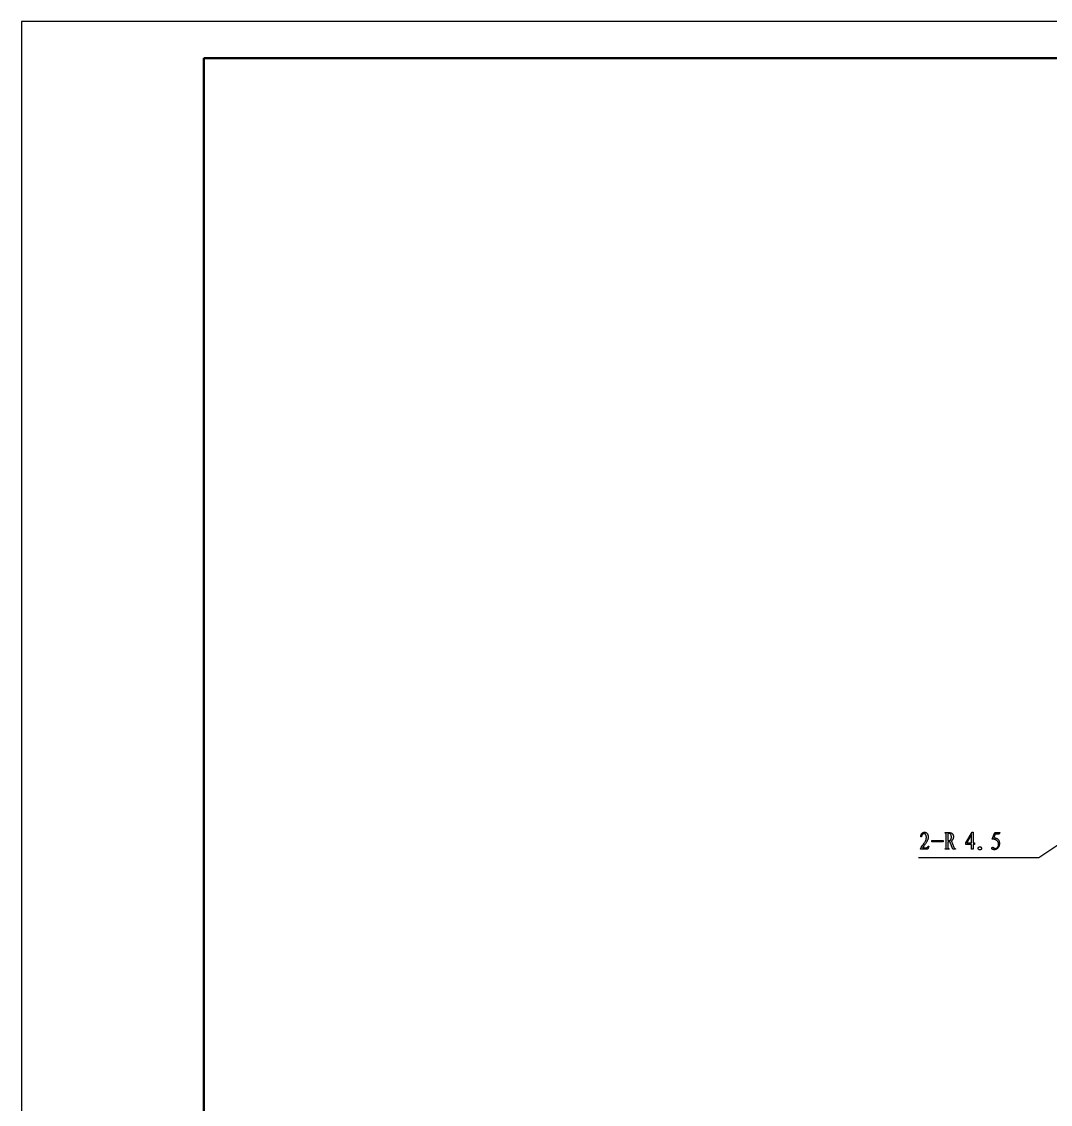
# Model space of a CAD drawing. Extents: x 0 to 420, y 0 to 297.
# Drawn here: x 0 to 141.1, y 148.5 to 297 of the extents above; entities that cross this region are included whole.
import ezdxf

# ---------------------------------------------------------------- set-up
doc = ezdxf.new("R2010")
doc.units = 0

msp = doc.modelspace()

# ---------------------------------------------------------------- linework, layer by layer
at = {"color": 7, "lineweight": 25}
for p, q in [((420, 297), (0, 297)), ((0, 297), (0, 0))]:
    msp.add_line(p, q, dxfattribs=at)
at = {"color": 7, "lineweight": 50}
for p, q in [((415, 292), (25, 292)), ((25, 292), (25, 5))]:
    msp.add_line(p, q, dxfattribs=at)
at = {"color": 5, "lineweight": 25}
msp.add_line((161.34, 196.82), (139.48, 182.33), dxfattribs=at)
at = {"color": 5, "lineweight": 25, "ltscale": 0.4125}
msp.add_line((139.48, 182.33), (122.98, 182.33), dxfattribs=at)
at = {"color": 5, "lineweight": 25}
for points in [[(123.55, 183.69), (124.08, 183.69), (124.11, 183.7), (124.14, 183.71), (124.16, 183.72), (124.19, 183.74), (124.21, 183.76), (124.24, 183.78), (124.26, 183.8), (124.28, 183.83), (124.31, 183.85), (124.33, 183.89), (124.41, 183.89), (124.27, 183.48), (123.25, 183.48), (123.25, 183.56), (123.36, 183.71), (123.46, 183.85), (123.55, 183.98), (123.64, 184.1), (123.71, 184.21), (123.78, 184.31), (123.83, 184.4), (123.88, 184.48), (123.92, 184.54), (123.95, 184.6), (123.97, 184.65), (123.99, 184.7), (124.01, 184.74), (124.03, 184.79), (124.04, 184.84), (124.05, 184.89), (124.06, 184.94), (124.06, 184.99), (124.07, 185.03), (124.07, 185.08), (124.07, 185.13), (124.07, 185.17), (124.06, 185.22), (124.06, 185.26), (124.05, 185.3), (124.04, 185.34), (124.04, 185.37), (124.03, 185.41), (124.01, 185.44), (124, 185.47), (123.99, 185.5), (123.97, 185.53), (123.95, 185.55), (123.93, 185.57), (123.91, 185.58), (123.88, 185.6), (123.85, 185.61), (123.82, 185.62), (123.79, 185.62), (123.75, 185.62), (123.72, 185.62), (123.69, 185.62), (123.66, 185.61), (123.63, 185.6), (123.6, 185.59), (123.58, 185.57), (123.55, 185.56), (123.53, 185.53), (123.51, 185.51), (123.5, 185.49), (123.48, 185.46), (123.46, 185.43), (123.45, 185.4), (123.44, 185.37), (123.43, 185.34), (123.42, 185.31), (123.41, 185.27), (123.4, 185.24), (123.39, 185.21), (123.39, 185.17), (123.3, 185.17), (123.31, 185.25), (123.32, 185.31), (123.33, 185.38), (123.35, 185.43), (123.36, 185.49), (123.38, 185.53), (123.39, 185.58), (123.41, 185.61), (123.43, 185.64), (123.45, 185.67), (123.48, 185.69), (123.5, 185.71), (123.52, 185.73), (123.54, 185.75), (123.57, 185.76), (123.59, 185.78), (123.62, 185.79), (123.64, 185.79), (123.67, 185.8), (123.69, 185.81), (123.72, 185.81), (123.75, 185.81), (123.77, 185.82), (123.8, 185.82), (123.82, 185.82), (123.85, 185.82), (123.87, 185.82), (123.9, 185.81), (123.92, 185.81), (123.95, 185.81), (123.97, 185.8), (124, 185.79), (124.02, 185.78), (124.04, 185.77), (124.07, 185.75), (124.09, 185.73), (124.12, 185.71), (124.14, 185.68), (124.17, 185.65), (124.19, 185.62), (124.22, 185.59), (124.24, 185.55), (124.26, 185.51), (124.27, 185.47), (124.28, 185.42), (124.3, 185.38), (124.3, 185.33), (124.31, 185.27), (124.31, 185.22), (124.32, 185.16), (124.31, 185.1), (124.31, 185.04), (124.3, 184.97), (124.28, 184.91), (124.27, 184.85), (124.25, 184.79), (124.22, 184.72), (124.19, 184.66), (124.16, 184.59), (124.12, 184.53), (124.08, 184.46), (124.04, 184.39), (123.99, 184.32), (123.94, 184.24), (123.88, 184.16), (123.83, 184.07), (123.76, 183.98), (123.7, 183.89), (123.62, 183.79)], [(127.01, 184.47), (127.01, 183.69), (127.02, 183.67), (127.03, 183.65), (127.04, 183.62), (127.05, 183.61), (127.07, 183.59), (127.09, 183.58), (127.11, 183.57), (127.14, 183.56), (127.17, 183.56), (127.2, 183.56), (127.2, 183.48), (126.63, 183.48), (126.63, 183.56), (126.65, 183.56), (126.68, 183.56), (126.71, 183.57), (126.73, 183.58), (126.75, 183.59), (126.76, 183.6), (126.78, 183.62), (126.79, 183.64), (126.8, 183.66), (126.8, 183.68), (126.8, 185.57), (126.8, 185.59), (126.79, 185.61), (126.78, 185.63), (126.76, 185.65), (126.75, 185.66), (126.73, 185.67), (126.71, 185.68), (126.68, 185.69), (126.65, 185.69), (126.63, 185.69), (126.63, 185.77), (127.23, 185.77), (127.28, 185.77), (127.34, 185.76), (127.39, 185.75), (127.43, 185.73), (127.48, 185.72), (127.52, 185.7), (127.55, 185.68), (127.59, 185.66), (127.62, 185.63), (127.64, 185.61), (127.67, 185.58), (127.69, 185.55), (127.71, 185.52), (127.73, 185.48), (127.74, 185.44), (127.75, 185.4), (127.76, 185.35), (127.77, 185.31), (127.77, 185.26), (127.77, 185.21), (127.77, 185.15), (127.77, 185.1), (127.76, 185.06), (127.76, 185.01), (127.75, 184.97), (127.73, 184.93), (127.72, 184.89), (127.7, 184.86), (127.68, 184.83), (127.66, 184.8), (127.64, 184.77), (127.61, 184.74), (127.6, 184.72), (127.58, 184.7), (127.56, 184.68), (127.55, 184.66), (127.53, 184.65), (127.52, 184.64), (127.51, 184.63), (127.5, 184.62), (127.8, 183.85), (127.82, 183.79), (127.85, 183.75), (127.87, 183.7), (127.9, 183.67), (127.92, 183.64), (127.95, 183.61), (127.98, 183.59), (128.01, 183.57), (128.04, 183.56), (128.08, 183.56), (128.08, 183.48), (127.68, 183.48), (127.27, 184.53), (127.23, 184.53), (127.19, 184.53), (127.15, 184.52), (127.12, 184.52), (127.09, 184.51), (127.07, 184.51), (127.05, 184.5), (127.03, 184.49), (127.02, 184.48)], [(127.42, 185.53), (127.4, 185.55), (127.38, 185.57), (127.36, 185.58), (127.34, 185.6), (127.32, 185.61), (127.3, 185.62), (127.27, 185.63), (127.24, 185.63), (127.22, 185.63), (127.19, 185.64), (127.16, 185.64), (127.13, 185.63), (127.11, 185.63), (127.09, 185.63), (127.07, 185.62), (127.05, 185.61), (127.04, 185.6), (127.02, 185.59), (127.02, 185.58), (127.01, 185.57), (127.01, 184.75), (127.02, 184.73), (127.02, 184.72), (127.04, 184.71), (127.05, 184.69), (127.06, 184.69), (127.08, 184.68), (127.1, 184.67), (127.12, 184.67), (127.15, 184.67), (127.17, 184.67), (127.2, 184.67), (127.23, 184.67), (127.26, 184.68), (127.28, 184.68), (127.31, 184.69), (127.33, 184.71), (127.35, 184.72), (127.37, 184.74), (127.39, 184.76), (127.41, 184.78), (127.43, 184.81), (127.44, 184.83), (127.46, 184.86), (127.47, 184.9), (127.48, 184.93), (127.49, 184.97), (127.49, 185.01), (127.5, 185.06), (127.5, 185.11), (127.5, 185.16), (127.5, 185.21), (127.5, 185.26), (127.49, 185.3), (127.49, 185.34), (127.48, 185.38), (127.47, 185.42), (127.46, 185.45), (127.45, 185.48), (127.43, 185.5)], [(130.47, 185.83), (130.47, 184.35), (130.66, 184.35), (130.66, 184.13), (130.47, 184.13), (130.47, 183.48), (130.26, 183.48), (130.26, 184.13), (129.49, 184.13), (129.49, 184.38), (130.36, 185.83)], [(133.96, 184.19), (133.95, 184.24), (133.95, 184.3), (133.94, 184.35), (133.92, 184.4), (133.9, 184.45), (133.88, 184.5), (133.86, 184.54), (133.82, 184.58), (133.79, 184.63), (133.75, 184.67), (133.71, 184.7), (133.66, 184.74), (133.61, 184.77), (133.55, 184.79), (133.49, 184.82), (133.42, 184.84), (133.35, 184.85), (133.27, 184.87), (133.19, 184.88), (133.11, 184.88), (133.46, 185.77), (134.15, 185.77), (134.05, 185.55), (133.49, 185.55), (133.31, 185.1), (133.39, 185.09), (133.46, 185.07), (133.53, 185.05), (133.59, 185.03), (133.65, 185.01), (133.71, 184.98), (133.76, 184.95), (133.81, 184.92), (133.85, 184.89), (133.89, 184.85), (133.93, 184.81), (133.97, 184.77), (134, 184.72), (134.02, 184.67), (134.04, 184.62), (134.06, 184.56), (134.07, 184.5), (134.08, 184.43), (134.09, 184.36), (134.09, 184.29), (134.09, 184.22), (134.08, 184.14), (134.07, 184.08), (134.06, 184.01), (134.04, 183.95), (134.02, 183.89), (134, 183.83), (133.97, 183.78), (133.93, 183.73), (133.89, 183.68), (133.85, 183.64), (133.81, 183.6), (133.77, 183.56), (133.73, 183.53), (133.68, 183.5), (133.64, 183.48), (133.59, 183.46), (133.55, 183.45), (133.5, 183.44), (133.45, 183.43), (133.4, 183.43), (133.36, 183.43), (133.32, 183.43), (133.28, 183.44), (133.25, 183.44), (133.21, 183.45), (133.19, 183.45), (133.16, 183.46), (133.14, 183.47), (133.12, 183.48), (133.11, 183.5), (133.09, 183.51), (133.08, 183.52), (133.07, 183.54), (133.06, 183.55), (133.05, 183.56), (133.05, 183.58), (133.04, 183.59), (133.04, 183.61), (133.04, 183.63), (133.04, 183.64), (133.04, 183.66), (133.05, 183.67), (133.05, 183.68), (133.06, 183.7), (133.06, 183.71), (133.07, 183.72), (133.08, 183.73), (133.1, 183.74), (133.11, 183.74), (133.12, 183.75), (133.14, 183.75), (133.15, 183.76), (133.16, 183.76), (133.18, 183.76), (133.19, 183.76), (133.2, 183.76), (133.22, 183.76), (133.23, 183.75), (133.25, 183.75), (133.26, 183.74), (133.27, 183.73), (133.28, 183.72), (133.3, 183.71), (133.31, 183.69), (133.32, 183.68), (133.33, 183.66), (133.34, 183.64), (133.35, 183.61), (133.35, 183.59), (133.42, 183.59), (133.49, 183.59), (133.55, 183.6), (133.6, 183.61), (133.65, 183.62), (133.7, 183.64), (133.74, 183.66), (133.77, 183.69), (133.81, 183.71), (133.83, 183.74), (133.86, 183.78), (133.88, 183.81), (133.9, 183.85), (133.91, 183.89), (133.93, 183.93), (133.94, 183.98), (133.94, 184.03), (133.95, 184.08), (133.95, 184.13)], [(124.83, 184.68), (126.37, 184.68), (126.37, 184.49), (124.83, 184.49)], [(130.26, 184.35), (130.26, 185.49), (129.61, 184.35)], [(131.52, 183.42), (131.5, 183.41), (131.48, 183.4), (131.46, 183.4), (131.43, 183.4), (131.41, 183.4), (131.39, 183.4), (131.36, 183.4), (131.34, 183.41), (131.31, 183.42), (131.29, 183.43), (131.27, 183.44), (131.25, 183.46), (131.23, 183.47), (131.21, 183.49), (131.2, 183.51), (131.19, 183.53), (131.19, 183.55), (131.19, 183.58), (131.18, 183.61), (131.19, 183.63), (131.19, 183.66), (131.2, 183.69), (131.21, 183.71), (131.22, 183.73), (131.23, 183.75), (131.24, 183.76), (131.26, 183.78), (131.27, 183.79), (131.29, 183.8), (131.31, 183.8), (131.33, 183.81), (131.35, 183.81), (131.37, 183.82), (131.39, 183.82), (131.41, 183.82), (131.43, 183.82), (131.45, 183.82), (131.47, 183.81), (131.49, 183.81), (131.51, 183.8), (131.53, 183.8), (131.54, 183.79), (131.56, 183.78), (131.57, 183.76), (131.58, 183.75), (131.59, 183.73), (131.6, 183.71), (131.61, 183.68), (131.61, 183.66), (131.62, 183.63), (131.62, 183.6), (131.62, 183.57), (131.62, 183.54), (131.61, 183.52), (131.6, 183.5), (131.59, 183.48), (131.58, 183.46), (131.56, 183.45), (131.54, 183.43)]]:
    msp.add_lwpolyline(points, close=True, dxfattribs=at)

doc.saveas('drawing.dxf')
